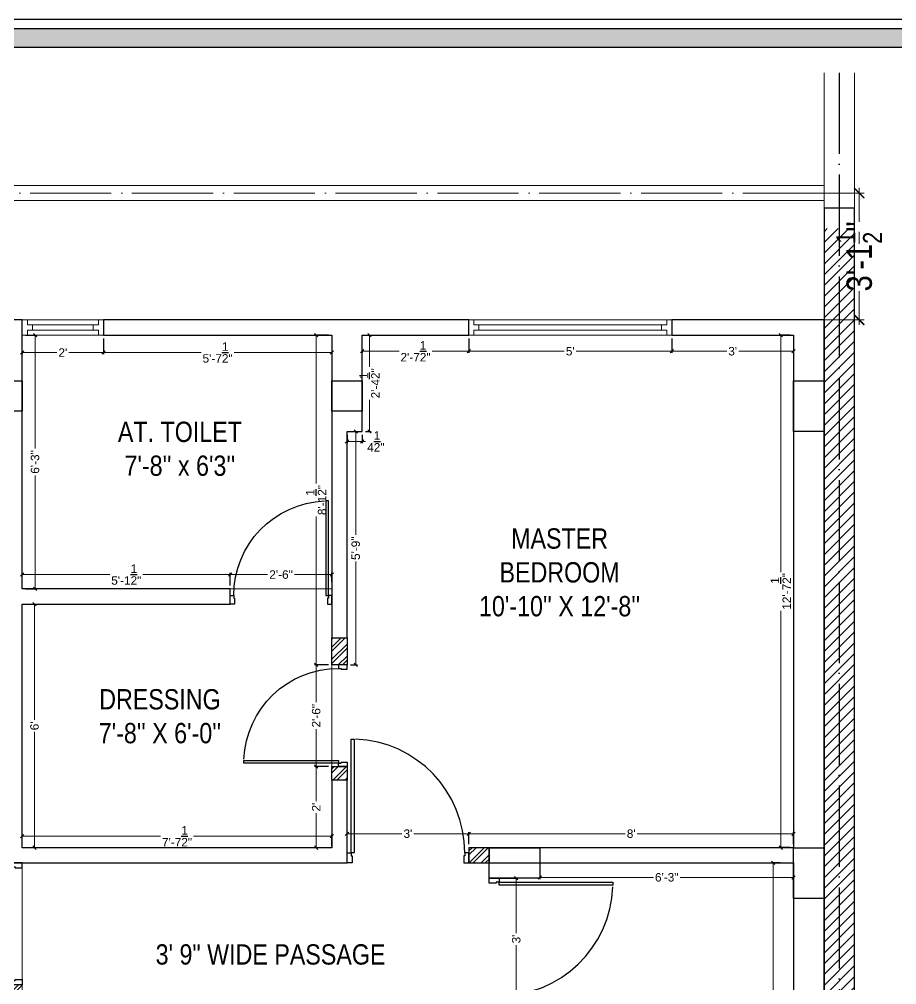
# Model space of a CAD drawing. Header units: millimetres. Extents: x 56222 to 154462, y -172610 to -121287.
# Drawn here: x 153132.5 to 153391.9, y -169698.5 to -169413.2 of the extents above; entities that cross this region are included whole.
import ezdxf

# ---------------------------------------------------------------- set-up
doc = ezdxf.new("R2010")
doc.units = ezdxf.units.MM
doc.header["$MEASUREMENT"] = 0
doc.header["$PDMODE"] = 35
doc.linetypes.add('ACAD_ISO04W100', pattern=[30, 24, -3, 0, -3])
doc.layers.get('Defpoints').update_dxf_attribs({"color": 220})
doc.layers.add('AR DOOR', color=40, linetype='Continuous')
doc.layers.add('AR ELE-5', color=134, linetype='Continuous')
for name, color, linetype, lineweight in [('COLUMN', 1, 'Continuous', 30), ('dim05', 1, 'Continuous', 13), ('FIRST FLOOR', 7, 'Continuous', 9), ('FIRST FLOOR ( DIM )', 250, 'Continuous', 9), ('FIRST FLOOR ( DW_RAIL )', 7, 'Continuous', 9), ('FIRST FLOOR ( TEXT )', 7, 'Continuous', 9), ('FIRST FLOOR_( PLine )_', 251, 'Continuous', 30), ('GROUND FLOOR', 7, 'Continuous', 9), ('GROUND FLOOR  ( HATCH )', 251, 'Continuous', 9), ('GROUND FLOOR  ( PLINE )', 251, 'Continuous', 30), ('NAME PLATE', 7, 'Continuous', 25), ('wall', 7, 'Continuous', 30), ('X_PLOT', 1, 'Continuous', 9)]:
    doc.layers.add(name, color=color, linetype=linetype, lineweight=lineweight)
doc.styles.add('Arial', font='arial.ttf')
doc.styles.add('Cn_BT_7½', font='swissc.ttf', dxfattribs={"height": 7.5})
doc.styles.add('KATHA', font='swissc.ttf')
doc.styles.get("Standard").update_dxf_attribs({"font": 'arial.ttf', "height": 6})
doc.dimstyles.new('Cn_BT_7½', dxfattribs={"dimtxt": 9, "dimasz": 3, "dimexe": 1.5, "dimexo": 0, "dimgap": 0.09, "dimtad": 0, "dimdec": 3, "dimzin": 3, "dimdsep": 46, "dimlunit": 4, "dimtxsty": 'Cn_BT_7½', "dimblk": 'ARCHTICK', "dimcen": 0.09, "dimdle": 1.5, "dimclrd": 251, "dimclre": 251, "dimclrt": 14, "dimadec": 0, "dimazin": 0, "dimtfac": 0.75, "dimtdec": 3, "dimtofl": 0, "dimtmove": 0, "dimatfit": 3, "dimfxl": 0, "dimtolj": 1, "dimtzin": 0, "dimlwd": 15, "dimlwe": 15, "dimarcsym": 0})
doc.dimstyles.new('ISO-25', dxfattribs={"dimtxt": 2.5, "dimasz": 1, "dimexe": 0.5, "dimexo": 1, "dimtad": 0, "dimdec": 1, "dimlunit": 4, "dimtxsty": 'Standard', "dimblk": 'OBLIQUE', "dimcen": 2.5, "dimclrd": 1, "dimclre": 1, "dimclrt": 5, "dimadec": 0, "dimazin": 0, "dimtfac": 1, "dimtdec": 1, "dimtmove": 0, "dimatfit": 3, "dimfxl": 1, "dimlwd": -1, "dimarcsym": 0})
pattern_1 = [(45, (0, 575.5502), (-1.79882093, 1.79882093), []), (45, (1.1992, 575.5502), (-1.79882093, 1.79882093), [])]

# ---------------------------------------------------------------- blocks, each defined once
blk = doc.blocks.new('_ArchTick')
at = {"color": 0, "linetype": 'ByBlock', "const_width": 0.15}
blk.add_lwpolyline([(-0.5, -0.5), (0.5, 0.5)], dxfattribs=at)
blk = doc.blocks.new('*D352')
at = {"layer": 'Defpoints', "color": 0, "transparency": 16777216}
for p in [(153365.91, -169464.53), (153370.41, -169502.03), (153380.8, -169502.03)]:
    blk.add_point(p, dxfattribs=at)
at = {"layer": 'FIRST FLOOR ( DIM )', "color": 251, "lineweight": 15, "transparency": 16777216}
for p, q in [((153365.91, -169464.53), (153382.3, -169464.53)), ((153380.8, -169463.03), (153380.8, -169473.06)), ((153380.8, -169503.53), (153380.8, -169493.51)), ((153370.41, -169502.03), (153382.3, -169502.03))]:
    blk.add_line(p, q, dxfattribs=at)
at = {"layer": 'FIRST FLOOR ( DIM )', "color": 251, "lineweight": 15, "transparency": 16777216, "xscale": 3, "yscale": 3, "zscale": 3}
for p, rotation in [((153380.8, -169464.53), 90), ((153380.8, -169502.03), 270)]:
    blk.add_blockref('_ArchTick', p, dxfattribs=dict(at, rotation=rotation))
at = {"layer": 'FIRST FLOOR ( DIM )', "color": 14, "transparency": 16777216, "insert": (153380.8, -169483.28), "char_height": 7.5, "attachment_point": 5, "rotation": 90, "style": 'Cn_BT_7½'}
blk.add_mtext('\\A1;3\'-1{\\H0.75x;\\S1/2;}"', dxfattribs=at)
blk = doc.blocks.new('*U140')
for points in [[(0, 0), (0, 1120), (-30, 1120), (-30, 0)], [(40, 0), (0, 0), (0, -30), (-10, -30), (-10, -100), (40, -100)], [(-1160, 0), (-1120, 0), (-1120, -30), (-1110, -30), (-1110, -100), (-1160, -100)]]:
    blk.add_lwpolyline(points, close=True)
at = {"layer": 'AR ELE-5', "linetype": 'ByBlock', "ltscale": 15}
blk.add_arc((1.6, -0.7), 1121.6, 92.37301, 179.96526, dxfattribs=at)
blk = doc.blocks.new('*U143')
for points in [[(-1160, 0), (-1120, 0), (-1120, 30), (-1110, 30), (-1110, 100), (-1160, 100)], [(40, 0), (0, 0), (0, 30), (-10, 30), (-10, 100), (40, 100)], [(0, 0), (0, -1120), (-30, -1120), (-30, 0)]]:
    blk.add_lwpolyline(points, close=True)
at = {"layer": 'AR ELE-5', "linetype": 'ByBlock', "ltscale": 15}
blk.add_arc((1.6, 0.7), 1121.6, 180.03474, 267.62699, dxfattribs=at)
blk = doc.blocks.new('*U168')
for points in [[(-40, 0), (0, 0), (0, 30), (10, 30), (10, 100), (-40, 100)], [(0, 0), (0, -1120), (30, -1120), (30, 0)], [(1160, 0), (1120, 0), (1120, 30), (1110, 30), (1110, 100), (1160, 100)]]:
    blk.add_lwpolyline(points, close=True)
at = {"layer": 'AR ELE-5', "linetype": 'ByBlock', "ltscale": 15}
blk.add_arc((-2, 1), 1122, 272.373, 359.9653, dxfattribs=at)
blk = doc.blocks.new('_Oblique')
at = {"layer": 'wall', "color": 0, "lineweight": -2}
blk.add_line((-0.5, -0.5), (0.5, 0.5), dxfattribs=at)
blk = doc.blocks.new('*D354')
at = {"layer": 'Defpoints', "color": 0, "transparency": 16777216}
for p in [(153218.95, -169634.03), (153218.87, -169658.03), (153220.3, -169658.03)]:
    blk.add_point(p, dxfattribs=at)
at = {"layer": 'dim05', "color": 1, "linetype": 'Continuous', "lineweight": -2, "transparency": 16777216}
for p, q in [((153219.95, -169634.03), (153220.8, -169634.03)), ((153219.87, -169658.03), (153220.8, -169658.03))]:
    blk.add_line(p, q, dxfattribs=at)
at = {"layer": 'dim05', "color": 1, "linetype": 'Continuous', "transparency": 16777216}
for p, q in [((153220.3, -169634.03), (153220.3, -169644.24)), ((153220.3, -169658.03), (153220.3, -169647.83))]:
    blk.add_line(p, q, dxfattribs=at)
at = {"layer": 'dim05', "color": 1, "transparency": 16777216}
for p, rotation in [((153220.3, -169634.03), 90), ((153220.3, -169658.03), 270)]:
    blk.add_blockref('_Oblique', p, dxfattribs=dict(at, rotation=rotation))
at = {"layer": 'dim05', "color": 5, "lineweight": 25, "transparency": 16777216, "insert": (153220.3, -169646.03), "char_height": 2.5, "attachment_point": 5, "rotation": 90, "style": 'Arial'}
blk.add_mtext("2'", dxfattribs=at)
blk = doc.blocks.new('LAYOUT FILE')
at = {"layer": 'NAME PLATE', "true_color": 0xd39e00}
h = blk.add_hatch(color=42, dxfattribs=at)
h.paths.add_polyline_path([(3346889.83, -513806.18), (3346889.83, -514260.7), (3347535.56, -514260.7), (3347535.56, -513806.18)])
h.paths.add_polyline_path([(3346894.36, -513810.71), (3347531.03, -513810.71), (3347531.03, -514256.17), (3346894.36, -514256.17)], flags=16)
at = {"layer": 'NAME PLATE', "color": 42, "true_color": 0xd39e00}
for points in [[(3346887.56, -513803.91), (3347537.83, -513803.91), (3347537.83, -514262.96), (3346887.56, -514262.96)], [(3346889.83, -513806.18), (3347535.56, -513806.18), (3347535.56, -514260.7), (3346889.83, -514260.7)], [(3346894.36, -513810.71), (3347531.03, -513810.71), (3347531.03, -514256.17), (3346894.36, -514256.17)]]:
    blk.add_lwpolyline(points, close=True, dxfattribs=at)
blk = doc.blocks.new('*D363')
at = {"layer": 'Defpoints', "color": 0, "transparency": 16777216}
for p in [(153229.41, -169535.03), (153231.99, -169535.03), (153229.41, -169604.03)]:
    blk.add_point(p, dxfattribs=at)
at = {"layer": 'dim05', "color": 1, "linetype": 'Continuous', "lineweight": -2, "transparency": 16777216}
for p, q in [((153230.41, -169535.03), (153232.49, -169535.03)), ((153230.41, -169604.03), (153232.49, -169604.03))]:
    blk.add_line(p, q, dxfattribs=at)
at = {"layer": 'dim05', "color": 1, "linetype": 'Continuous', "transparency": 16777216}
for p, q in [((153231.99, -169535.03), (153231.99, -169565.59)), ((153231.99, -169604.03), (153231.99, -169573.48))]:
    blk.add_line(p, q, dxfattribs=at)
at = {"layer": 'dim05', "color": 1, "transparency": 16777216}
for p, rotation in [((153231.99, -169535.03), 90), ((153231.99, -169604.03), 270)]:
    blk.add_blockref('_Oblique', p, dxfattribs=dict(at, rotation=rotation))
at = {"layer": 'dim05', "color": 5, "lineweight": 25, "transparency": 16777216, "insert": (153231.99, -169569.53), "char_height": 2.5, "attachment_point": 5, "rotation": 90, "style": 'Arial'}
blk.add_mtext('5\'-9"', dxfattribs=at)
blk = doc.blocks.new('*D364')
at = {"layer": 'Defpoints', "color": 0, "transparency": 16777216}
for p in [(153229.41, -169535.03), (153233.91, -169535.03), (153233.91, -169537.95)]:
    blk.add_point(p, dxfattribs=at)
at = {"layer": 'dim05', "color": 1, "linetype": 'Continuous', "lineweight": -2, "transparency": 16777216}
for p, q in [((153229.41, -169536.03), (153229.41, -169538.45)), ((153233.91, -169536.03), (153233.91, -169538.45))]:
    blk.add_line(p, q, dxfattribs=at)
at = {"layer": 'dim05', "color": 1, "linetype": 'Continuous', "transparency": 16777216}
for p, q in [((153229.41, -169537.95), (153233.91, -169537.95)), ((153233.91, -169537.95), (153234.91, -169537.95))]:
    blk.add_line(p, q, dxfattribs=at)
at = {"layer": 'dim05', "color": 1, "transparency": 16777216, "rotation": 180}
blk.add_blockref('_Oblique', (153229.41, -169537.95), dxfattribs=at)
at = {"layer": 'dim05', "color": 1, "transparency": 16777216}
blk.add_blockref('_Oblique', (153233.91, -169537.95), dxfattribs=at)
at = {"layer": 'dim05', "color": 5, "lineweight": 25, "transparency": 16777216, "insert": (153237.94, -169537.95), "char_height": 2.5, "attachment_point": 5, "style": 'Arial'}
blk.add_mtext('4{\\H1x;\\S1/2;}"', dxfattribs=at)
blk = doc.blocks.new('*D365')
at = {"layer": 'Defpoints', "color": 0, "transparency": 16777216}
for p in [(153233.91, -169506.53), (153236.06, -169506.53), (153233.91, -169535.03)]:
    blk.add_point(p, dxfattribs=at)
at = {"layer": 'dim05', "color": 1, "linetype": 'Continuous', "lineweight": -2, "transparency": 16777216}
for p, q in [((153234.91, -169506.53), (153236.56, -169506.53)), ((153234.91, -169535.03), (153236.56, -169535.03))]:
    blk.add_line(p, q, dxfattribs=at)
at = {"layer": 'dim05', "color": 1, "linetype": 'Continuous', "transparency": 16777216}
for p, q in [((153236.06, -169506.53), (153236.06, -169515.9)), ((153236.06, -169535.03), (153236.06, -169525.66))]:
    blk.add_line(p, q, dxfattribs=at)
at = {"layer": 'dim05', "color": 1, "transparency": 16777216}
for p, rotation in [((153236.06, -169506.53), 90), ((153236.06, -169535.03), 270)]:
    blk.add_blockref('_Oblique', p, dxfattribs=dict(at, rotation=rotation))
at = {"layer": 'dim05', "color": 5, "lineweight": 25, "transparency": 16777216, "insert": (153236.06, -169520.78), "char_height": 2.5, "attachment_point": 5, "rotation": 90, "style": 'Arial'}
blk.add_mtext('2\'-4{\\H1x;\\S1/2;}"', dxfattribs=at)
blk = doc.blocks.new('*D366')
at = {"layer": 'Defpoints', "color": 0, "transparency": 16777216}
for p in [(153265.41, -169506.53), (153233.91, -169509.82), (153265.41, -169511.31)]:
    blk.add_point(p, dxfattribs=at)
at = {"layer": 'dim05', "color": 1, "linetype": 'Continuous', "lineweight": -2, "transparency": 16777216}
for p, q in [((153265.41, -169507.53), (153265.41, -169511.81)), ((153233.91, -169510.82), (153233.91, -169511.81))]:
    blk.add_line(p, q, dxfattribs=at)
at = {"layer": 'dim05', "color": 1, "linetype": 'Continuous', "transparency": 16777216}
for p, q in [((153233.91, -169511.31), (153244.78, -169511.31)), ((153265.41, -169511.31), (153254.55, -169511.31))]:
    blk.add_line(p, q, dxfattribs=at)
at = {"layer": 'dim05', "color": 1, "transparency": 16777216, "rotation": 180}
blk.add_blockref('_Oblique', (153233.91, -169511.31), dxfattribs=at)
at = {"layer": 'dim05', "color": 1, "transparency": 16777216}
blk.add_blockref('_Oblique', (153265.41, -169511.31), dxfattribs=at)
at = {"layer": 'dim05', "color": 5, "lineweight": 25, "transparency": 16777216, "insert": (153249.66, -169511.31), "char_height": 2.5, "attachment_point": 5, "style": 'Arial'}
blk.add_mtext('2\'-7{\\H1x;\\S1/2;}"', dxfattribs=at)
blk = doc.blocks.new('*D367')
at = {"layer": 'Defpoints', "color": 0, "transparency": 16777216}
for p in [(153265.41, -169506.53), (153325.41, -169506.53), (153325.41, -169511.31)]:
    blk.add_point(p, dxfattribs=at)
at = {"layer": 'dim05', "color": 1, "linetype": 'Continuous', "lineweight": -2, "transparency": 16777216}
for p, q in [((153265.41, -169507.53), (153265.41, -169511.81)), ((153325.41, -169507.53), (153325.41, -169511.81))]:
    blk.add_line(p, q, dxfattribs=at)
at = {"layer": 'dim05', "color": 1, "linetype": 'Continuous', "transparency": 16777216}
for p, q in [((153265.41, -169511.31), (153293.64, -169511.31)), ((153325.41, -169511.31), (153297.19, -169511.31))]:
    blk.add_line(p, q, dxfattribs=at)
at = {"layer": 'dim05', "color": 1, "transparency": 16777216, "rotation": 180}
blk.add_blockref('_Oblique', (153265.41, -169511.31), dxfattribs=at)
at = {"layer": 'dim05', "color": 1, "transparency": 16777216}
blk.add_blockref('_Oblique', (153325.41, -169511.31), dxfattribs=at)
at = {"layer": 'dim05', "color": 5, "lineweight": 25, "transparency": 16777216, "insert": (153295.41, -169511.31), "char_height": 2.5, "attachment_point": 5, "style": 'Arial'}
blk.add_mtext("5'", dxfattribs=at)
blk = doc.blocks.new('*D368')
at = {"layer": 'Defpoints', "color": 0, "transparency": 16777216}
for p in [(153325.41, -169506.53), (153361.41, -169506.53), (153361.41, -169511.31)]:
    blk.add_point(p, dxfattribs=at)
at = {"layer": 'dim05', "color": 1, "linetype": 'Continuous', "lineweight": -2, "transparency": 16777216}
for p, q in [((153325.41, -169507.53), (153325.41, -169511.81)), ((153361.41, -169507.53), (153361.41, -169511.81))]:
    blk.add_line(p, q, dxfattribs=at)
at = {"layer": 'dim05', "color": 1, "linetype": 'Continuous', "transparency": 16777216}
for p, q in [((153325.41, -169511.31), (153341.64, -169511.31)), ((153361.41, -169511.31), (153345.19, -169511.31))]:
    blk.add_line(p, q, dxfattribs=at)
at = {"layer": 'dim05', "color": 1, "transparency": 16777216, "rotation": 180}
blk.add_blockref('_Oblique', (153325.41, -169511.31), dxfattribs=at)
at = {"layer": 'dim05', "color": 1, "transparency": 16777216}
blk.add_blockref('_Oblique', (153361.41, -169511.31), dxfattribs=at)
at = {"layer": 'dim05', "color": 5, "lineweight": 25, "transparency": 16777216, "insert": (153343.41, -169511.31), "char_height": 2.5, "attachment_point": 5, "style": 'Arial'}
blk.add_mtext("3'", dxfattribs=at)
blk = doc.blocks.new('*D369')
at = {"layer": 'Defpoints', "color": 0, "transparency": 16777216}
for p in [(153361.41, -169506.53), (153357.63, -169658.03), (153361.41, -169658.03)]:
    blk.add_point(p, dxfattribs=at)
at = {"layer": 'dim05', "color": 1, "linetype": 'Continuous', "lineweight": -2, "transparency": 16777216}
for p, q in [((153360.41, -169506.53), (153357.13, -169506.53)), ((153360.41, -169658.03), (153357.13, -169658.03))]:
    blk.add_line(p, q, dxfattribs=at)
at = {"layer": 'dim05', "color": 1, "linetype": 'Continuous', "transparency": 16777216}
for p, q in [((153357.63, -169506.53), (153357.63, -169576.57)), ((153357.63, -169658.03), (153357.63, -169588))]:
    blk.add_line(p, q, dxfattribs=at)
at = {"layer": 'dim05', "color": 1, "transparency": 16777216}
for p, rotation in [((153357.63, -169506.53), 90), ((153357.63, -169658.03), 270)]:
    blk.add_blockref('_Oblique', p, dxfattribs=dict(at, rotation=rotation))
at = {"layer": 'dim05', "color": 5, "lineweight": 25, "transparency": 16777216, "insert": (153357.63, -169582.28), "char_height": 2.5, "attachment_point": 5, "rotation": 90, "style": 'Arial'}
blk.add_mtext('12\'-7{\\H1x;\\S1/2;}"', dxfattribs=at)
blk = doc.blocks.new('*D370')
at = {"layer": 'Defpoints', "color": 0, "transparency": 16777216}
for p in [(153265.41, -169653.91), (153265.41, -169658.03), (153361.41, -169658.03)]:
    blk.add_point(p, dxfattribs=at)
at = {"layer": 'dim05', "color": 1, "linetype": 'Continuous', "lineweight": -2, "transparency": 16777216}
for p, q in [((153265.41, -169657.03), (153265.41, -169653.41)), ((153361.41, -169657.03), (153361.41, -169653.41))]:
    blk.add_line(p, q, dxfattribs=at)
at = {"layer": 'dim05', "color": 1, "linetype": 'Continuous', "transparency": 16777216}
for p, q in [((153265.41, -169653.91), (153311.64, -169653.91)), ((153361.41, -169653.91), (153315.19, -169653.91))]:
    blk.add_line(p, q, dxfattribs=at)
at = {"layer": 'dim05', "color": 1, "transparency": 16777216, "rotation": 180}
blk.add_blockref('_Oblique', (153265.41, -169653.91), dxfattribs=at)
at = {"layer": 'dim05', "color": 1, "transparency": 16777216}
blk.add_blockref('_Oblique', (153361.41, -169653.91), dxfattribs=at)
at = {"layer": 'dim05', "color": 5, "lineweight": 25, "transparency": 16777216, "insert": (153313.41, -169653.91), "char_height": 2.5, "attachment_point": 5, "style": 'Arial'}
blk.add_mtext("8'", dxfattribs=at)
blk = doc.blocks.new('*D371')
at = {"layer": 'Defpoints', "color": 0, "transparency": 16777216}
for p in [(153229.41, -169653.91), (153229.41, -169655.92), (153265.41, -169658.03)]:
    blk.add_point(p, dxfattribs=at)
at = {"layer": 'dim05', "color": 1, "linetype": 'Continuous', "lineweight": -2, "transparency": 16777216}
for p, q in [((153229.41, -169654.92), (153229.41, -169653.41)), ((153265.41, -169657.03), (153265.41, -169653.41))]:
    blk.add_line(p, q, dxfattribs=at)
at = {"layer": 'dim05', "color": 1, "linetype": 'Continuous', "transparency": 16777216}
for p, q in [((153229.41, -169653.91), (153245.64, -169653.91)), ((153265.41, -169653.91), (153249.19, -169653.91))]:
    blk.add_line(p, q, dxfattribs=at)
at = {"layer": 'dim05', "color": 1, "transparency": 16777216, "rotation": 180}
blk.add_blockref('_Oblique', (153229.41, -169653.91), dxfattribs=at)
at = {"layer": 'dim05', "color": 1, "transparency": 16777216}
blk.add_blockref('_Oblique', (153265.41, -169653.91), dxfattribs=at)
at = {"layer": 'dim05', "color": 5, "lineweight": 25, "transparency": 16777216, "insert": (153247.41, -169653.91), "char_height": 2.5, "attachment_point": 5, "style": 'Arial'}
blk.add_mtext("3'", dxfattribs=at)
blk = doc.blocks.new('*D390')
at = {"layer": 'Defpoints', "color": 0, "transparency": 16777216}
for p in [(153271.41, -169667.03), (153271.41, -169703.03), (153279.44, -169703.03)]:
    blk.add_point(p, dxfattribs=at)
at = {"layer": 'dim05', "color": 1, "linetype": 'Continuous', "lineweight": -2, "transparency": 16777216}
for p, q in [((153272.41, -169667.03), (153279.94, -169667.03)), ((153272.41, -169703.03), (153279.94, -169703.03))]:
    blk.add_line(p, q, dxfattribs=at)
at = {"layer": 'dim05', "color": 1, "linetype": 'Continuous', "transparency": 16777216}
for p, q in [((153279.44, -169667.03), (153279.44, -169683.26)), ((153279.44, -169703.03), (153279.44, -169686.81))]:
    blk.add_line(p, q, dxfattribs=at)
at = {"layer": 'dim05', "color": 1, "transparency": 16777216}
for p, rotation in [((153279.44, -169667.03), 90), ((153279.44, -169703.03), 270)]:
    blk.add_blockref('_Oblique', p, dxfattribs=dict(at, rotation=rotation))
at = {"layer": 'dim05', "color": 5, "lineweight": 25, "transparency": 16777216, "insert": (153279.44, -169685.03), "char_height": 2.5, "attachment_point": 5, "rotation": 90, "style": 'Arial'}
blk.add_mtext("3'", dxfattribs=at)
blk = doc.blocks.new('*D394')
at = {"layer": 'Defpoints', "color": 0, "transparency": 16777216}
for p in [(153355.39, -169662.53), (153358.46, -169662.53), (153359.96, -169790.03)]:
    blk.add_point(p, dxfattribs=at)
at = {"layer": 'dim05', "color": 1, "linetype": 'Continuous', "lineweight": -2, "transparency": 16777216}
for p, q in [((153357.46, -169662.53), (153354.89, -169662.53)), ((153358.96, -169790.03), (153354.89, -169790.03))]:
    blk.add_line(p, q, dxfattribs=at)
at = {"layer": 'dim05', "color": 1, "linetype": 'Continuous', "transparency": 16777216}
for p, q in [((153355.39, -169662.53), (153355.39, -169720.57)), ((153355.39, -169790.03), (153355.39, -169732))]:
    blk.add_line(p, q, dxfattribs=at)
at = {"layer": 'dim05', "color": 1, "transparency": 16777216}
for p, rotation in [((153355.39, -169662.53), 90), ((153355.39, -169790.03), 270)]:
    blk.add_blockref('_Oblique', p, dxfattribs=dict(at, rotation=rotation))
at = {"layer": 'dim05', "color": 5, "lineweight": 25, "transparency": 16777216, "insert": (153355.39, -169726.28), "char_height": 2.5, "attachment_point": 5, "rotation": 90, "style": 'Arial'}
blk.add_mtext('10\'-7{\\H1x;\\S1/2;}"', dxfattribs=at)
blk = doc.blocks.new('*D384')
at = {"layer": 'Defpoints', "color": 0, "transparency": 16777216}
for p in [(153286.41, -169664.1), (153361.41, -169664.97), (153361.41, -169666.81)]:
    blk.add_point(p, dxfattribs=at)
at = {"layer": 'dim05', "color": 1, "linetype": 'Continuous', "lineweight": -2, "transparency": 16777216}
for p, q in [((153286.41, -169665.1), (153286.41, -169667.31)), ((153361.41, -169665.97), (153361.41, -169667.31))]:
    blk.add_line(p, q, dxfattribs=at)
at = {"layer": 'dim05', "color": 1, "linetype": 'Continuous', "transparency": 16777216}
for p, q in [((153286.41, -169666.81), (153319.96, -169666.81)), ((153361.41, -169666.81), (153327.87, -169666.81))]:
    blk.add_line(p, q, dxfattribs=at)
at = {"layer": 'dim05', "color": 1, "transparency": 16777216, "rotation": 180}
blk.add_blockref('_Oblique', (153286.41, -169666.81), dxfattribs=at)
at = {"layer": 'dim05', "color": 1, "transparency": 16777216}
blk.add_blockref('_Oblique', (153361.41, -169666.81), dxfattribs=at)
at = {"layer": 'dim05', "color": 5, "lineweight": 25, "transparency": 16777216, "insert": (153323.91, -169666.81), "char_height": 2.5, "attachment_point": 5, "style": 'Arial'}
blk.add_mtext('6\'-3"', dxfattribs=at)
blk = doc.blocks.new('*D385')
at = {"layer": 'Defpoints', "color": 0, "transparency": 16777216}
for p in [(153220.3, -169604.03), (153224.91, -169604.03), (153224.91, -169634.03)]:
    blk.add_point(p, dxfattribs=at)
at = {"layer": 'dim05', "color": 1, "linetype": 'Continuous', "lineweight": -2, "transparency": 16777216}
for p, q in [((153223.91, -169604.03), (153219.8, -169604.03)), ((153223.91, -169634.03), (153219.8, -169634.03))]:
    blk.add_line(p, q, dxfattribs=at)
at = {"layer": 'dim05', "color": 1, "linetype": 'Continuous', "transparency": 16777216}
for p, q in [((153220.3, -169604.03), (153220.3, -169615.06)), ((153220.3, -169634.03), (153220.3, -169623))]:
    blk.add_line(p, q, dxfattribs=at)
at = {"layer": 'dim05', "color": 1, "transparency": 16777216}
for p, rotation in [((153220.3, -169604.03), 90), ((153220.3, -169634.03), 270)]:
    blk.add_blockref('_Oblique', p, dxfattribs=dict(at, rotation=rotation))
at = {"layer": 'dim05', "color": 5, "lineweight": 25, "transparency": 16777216, "insert": (153220.3, -169619.03), "char_height": 2.5, "attachment_point": 5, "rotation": 90, "style": 'Arial'}
blk.add_mtext('2\'-6"', dxfattribs=at)
blk = doc.blocks.new('*D386')
at = {"layer": 'Defpoints', "color": 0, "transparency": 16777216}
for p in [(153220.3, -169506.53), (153224.91, -169506.53), (153224.91, -169604.03)]:
    blk.add_point(p, dxfattribs=at)
at = {"layer": 'dim05', "color": 1, "linetype": 'Continuous', "lineweight": -2, "transparency": 16777216}
for p, q in [((153223.91, -169506.53), (153219.8, -169506.53)), ((153223.91, -169604.03), (153219.8, -169604.03))]:
    blk.add_line(p, q, dxfattribs=at)
at = {"layer": 'dim05', "color": 1, "linetype": 'Continuous', "transparency": 16777216}
for p, q in [((153220.3, -169506.53), (153220.3, -169550.42)), ((153220.3, -169604.03), (153220.3, -169560.14))]:
    blk.add_line(p, q, dxfattribs=at)
at = {"layer": 'dim05', "color": 1, "transparency": 16777216}
for p, rotation in [((153220.3, -169506.53), 90), ((153220.3, -169604.03), 270)]:
    blk.add_blockref('_Oblique', p, dxfattribs=dict(at, rotation=rotation))
at = {"layer": 'dim05', "color": 5, "lineweight": 25, "transparency": 16777216, "insert": (153220.3, -169555.28), "char_height": 2.5, "attachment_point": 5, "rotation": 90, "style": 'Arial'}
blk.add_mtext('8\'-1{\\H1x;\\S1/2;}"', dxfattribs=at)
blk = doc.blocks.new('*D387')
at = {"layer": 'Defpoints', "color": 0, "transparency": 16777216}
for p in [(153157.41, -169506.53), (153224.91, -169510.47), (153157.41, -169511.69)]:
    blk.add_point(p, dxfattribs=at)
at = {"layer": 'dim05', "color": 1, "linetype": 'Continuous', "lineweight": -2, "transparency": 16777216}
for p, q in [((153157.41, -169507.53), (153157.41, -169512.19)), ((153224.91, -169511.47), (153224.91, -169512.19))]:
    blk.add_line(p, q, dxfattribs=at)
at = {"layer": 'dim05', "color": 1, "linetype": 'Continuous', "transparency": 16777216}
for p, q in [((153157.41, -169511.69), (153186.31, -169511.69)), ((153224.91, -169511.69), (153196.02, -169511.69))]:
    blk.add_line(p, q, dxfattribs=at)
at = {"layer": 'dim05', "color": 1, "transparency": 16777216, "rotation": 180}
blk.add_blockref('_Oblique', (153157.41, -169511.69), dxfattribs=at)
at = {"layer": 'dim05', "color": 1, "transparency": 16777216}
blk.add_blockref('_Oblique', (153224.91, -169511.69), dxfattribs=at)
at = {"layer": 'dim05', "color": 5, "lineweight": 25, "transparency": 16777216, "insert": (153191.16, -169511.69), "char_height": 2.5, "attachment_point": 5, "style": 'Arial'}
blk.add_mtext('5\'-7{\\H1x;\\S1/2;}"', dxfattribs=at)
blk = doc.blocks.new('*D388')
at = {"layer": 'Defpoints', "color": 0, "transparency": 16777216}
for p in [(153157.41, -169506.53), (153133.41, -169510.95), (153133.41, -169511.69)]:
    blk.add_point(p, dxfattribs=at)
at = {"layer": 'dim05', "color": 1, "linetype": 'Continuous', "lineweight": -2, "transparency": 16777216}
for p, q in [((153157.41, -169507.53), (153157.41, -169512.19)), ((153133.41, -169511.95), (153133.41, -169512.19))]:
    blk.add_line(p, q, dxfattribs=at)
at = {"layer": 'dim05', "color": 1, "linetype": 'Continuous', "transparency": 16777216}
for p, q in [((153133.41, -169511.69), (153143.62, -169511.69)), ((153157.41, -169511.69), (153147.21, -169511.69))]:
    blk.add_line(p, q, dxfattribs=at)
at = {"layer": 'dim05', "color": 1, "transparency": 16777216, "rotation": 180}
blk.add_blockref('_Oblique', (153133.41, -169511.69), dxfattribs=at)
at = {"layer": 'dim05', "color": 1, "transparency": 16777216}
blk.add_blockref('_Oblique', (153157.41, -169511.69), dxfattribs=at)
at = {"layer": 'dim05', "color": 5, "lineweight": 25, "transparency": 16777216, "insert": (153145.41, -169511.69), "char_height": 2.5, "attachment_point": 5, "style": 'Arial'}
blk.add_mtext("2'", dxfattribs=at)
blk = doc.blocks.new('*D389')
at = {"layer": 'Defpoints', "color": 0, "transparency": 16777216}
for p in [(153133.41, -169506.53), (153133.41, -169581.53), (153137.19, -169581.53)]:
    blk.add_point(p, dxfattribs=at)
at = {"layer": 'dim05', "color": 1, "linetype": 'Continuous', "lineweight": -2, "transparency": 16777216}
for p, q in [((153134.41, -169506.53), (153137.69, -169506.53)), ((153134.41, -169581.53), (153137.69, -169581.53))]:
    blk.add_line(p, q, dxfattribs=at)
at = {"layer": 'dim05', "color": 1, "linetype": 'Continuous', "transparency": 16777216}
for p, q in [((153137.19, -169506.53), (153137.19, -169540.08)), ((153137.19, -169581.53), (153137.19, -169547.99))]:
    blk.add_line(p, q, dxfattribs=at)
at = {"layer": 'dim05', "color": 1, "transparency": 16777216}
for p, rotation in [((153137.19, -169506.53), 90), ((153137.19, -169581.53), 270)]:
    blk.add_blockref('_Oblique', p, dxfattribs=dict(at, rotation=rotation))
at = {"layer": 'dim05', "color": 5, "lineweight": 25, "transparency": 16777216, "insert": (153137.19, -169544.03), "char_height": 2.5, "attachment_point": 5, "rotation": 90, "style": 'Arial'}
blk.add_mtext('6\'-3"', dxfattribs=at)
blk = doc.blocks.new('*D397')
at = {"layer": 'Defpoints', "color": 0, "transparency": 16777216}
for p in [(153194.91, -169577.33), (153133.41, -169581.53), (153194.91, -169581.53)]:
    blk.add_point(p, dxfattribs=at)
at = {"layer": 'dim05', "color": 1, "linetype": 'Continuous', "lineweight": -2, "transparency": 16777216}
for p, q in [((153133.41, -169580.53), (153133.41, -169576.83)), ((153194.91, -169580.53), (153194.91, -169576.83))]:
    blk.add_line(p, q, dxfattribs=at)
at = {"layer": 'dim05', "color": 1, "linetype": 'Continuous', "transparency": 16777216}
for p, q in [((153133.41, -169577.33), (153159.31, -169577.33)), ((153194.91, -169577.33), (153169.02, -169577.33))]:
    blk.add_line(p, q, dxfattribs=at)
at = {"layer": 'dim05', "color": 1, "transparency": 16777216, "rotation": 180}
blk.add_blockref('_Oblique', (153133.41, -169577.33), dxfattribs=at)
at = {"layer": 'dim05', "color": 1, "transparency": 16777216}
blk.add_blockref('_Oblique', (153194.91, -169577.33), dxfattribs=at)
at = {"layer": 'dim05', "color": 5, "lineweight": 25, "transparency": 16777216, "insert": (153164.16, -169577.33), "char_height": 2.5, "attachment_point": 5, "style": 'Arial'}
blk.add_mtext('5\'-1{\\H1x;\\S1/2;}"', dxfattribs=at)
blk = doc.blocks.new('*D398')
at = {"layer": 'Defpoints', "color": 0, "transparency": 16777216}
for p in [(153224.91, -169577.33), (153194.91, -169581.53), (153224.91, -169580.42)]:
    blk.add_point(p, dxfattribs=at)
at = {"layer": 'dim05', "color": 1, "linetype": 'Continuous', "lineweight": -2, "transparency": 16777216}
for p, q in [((153194.91, -169580.53), (153194.91, -169576.83)), ((153224.91, -169579.42), (153224.91, -169576.83))]:
    blk.add_line(p, q, dxfattribs=at)
at = {"layer": 'dim05', "color": 1, "linetype": 'Continuous', "transparency": 16777216}
for p, q in [((153194.91, -169577.33), (153205.95, -169577.33)), ((153224.91, -169577.33), (153213.88, -169577.33))]:
    blk.add_line(p, q, dxfattribs=at)
at = {"layer": 'dim05', "color": 1, "transparency": 16777216, "rotation": 180}
blk.add_blockref('_Oblique', (153194.91, -169577.33), dxfattribs=at)
at = {"layer": 'dim05', "color": 1, "transparency": 16777216}
blk.add_blockref('_Oblique', (153224.91, -169577.33), dxfattribs=at)
at = {"layer": 'dim05', "color": 5, "lineweight": 25, "transparency": 16777216, "insert": (153209.91, -169577.33), "char_height": 2.5, "attachment_point": 5, "style": 'Arial'}
blk.add_mtext('2\'-6"', dxfattribs=at)
blk = doc.blocks.new('*D395')
at = {"layer": 'Defpoints', "color": 0, "transparency": 16777216}
for p in [(153133.41, -169654.67), (153133.41, -169658.03), (153224.91, -169658.56)]:
    blk.add_point(p, dxfattribs=at)
at = {"layer": 'dim05', "color": 1, "linetype": 'Continuous', "lineweight": -2, "transparency": 16777216}
for p, q in [((153133.41, -169657.03), (153133.41, -169654.17)), ((153224.91, -169657.56), (153224.91, -169654.17))]:
    blk.add_line(p, q, dxfattribs=at)
at = {"layer": 'dim05', "color": 1, "linetype": 'Continuous', "transparency": 16777216}
for p, q in [((153133.41, -169654.67), (153174.32, -169654.67)), ((153224.91, -169654.67), (153184.01, -169654.67))]:
    blk.add_line(p, q, dxfattribs=at)
at = {"layer": 'dim05', "color": 1, "transparency": 16777216, "rotation": 180}
blk.add_blockref('_Oblique', (153133.41, -169654.67), dxfattribs=at)
at = {"layer": 'dim05', "color": 1, "transparency": 16777216}
blk.add_blockref('_Oblique', (153224.91, -169654.67), dxfattribs=at)
at = {"layer": 'dim05', "color": 5, "lineweight": 25, "transparency": 16777216, "insert": (153179.16, -169654.67), "char_height": 2.5, "attachment_point": 5, "style": 'Arial'}
blk.add_mtext('7\'-7{\\H1x;\\S1/2;}"', dxfattribs=at)
blk = doc.blocks.new('*D396')
at = {"layer": 'Defpoints', "color": 0, "transparency": 16777216}
for p in [(153133.41, -169586.03), (153137.04, -169586.03), (153133.41, -169658.03)]:
    blk.add_point(p, dxfattribs=at)
at = {"layer": 'dim05', "color": 1, "linetype": 'Continuous', "lineweight": -2, "transparency": 16777216}
for p, q in [((153134.41, -169586.03), (153137.54, -169586.03)), ((153134.41, -169658.03), (153137.54, -169658.03))]:
    blk.add_line(p, q, dxfattribs=at)
at = {"layer": 'dim05', "color": 1, "linetype": 'Continuous', "transparency": 16777216}
for p, q in [((153137.04, -169586.03), (153137.04, -169620.25)), ((153137.04, -169658.03), (153137.04, -169623.82))]:
    blk.add_line(p, q, dxfattribs=at)
at = {"layer": 'dim05', "color": 1, "transparency": 16777216}
for p, rotation in [((153137.04, -169586.03), 90), ((153137.04, -169658.03), 270)]:
    blk.add_blockref('_Oblique', p, dxfattribs=dict(at, rotation=rotation))
at = {"layer": 'dim05', "color": 5, "lineweight": 25, "transparency": 16777216, "insert": (153137.04, -169622.03), "char_height": 2.5, "attachment_point": 5, "rotation": 90, "style": 'Arial'}
blk.add_mtext("6'", dxfattribs=at)

msp = doc.modelspace()

# ---------------------------------------------------------------- hatches: boundary and pattern name
at = {"layer": 'GROUND FLOOR  ( HATCH )'}
h = msp.add_hatch(dxfattribs=at)
h.set_pattern_fill('ANSI31', color=6, scale=18, style=0)
h.set_pattern_definition([(45, (36838.7285, -7199.3586), (-1.590990258, 1.590990258), [])])
h.paths.add_polyline_path([(153379.4144, -169475.033), (153370.4144, -169475.033), (153370.4144, -169818.533), (153379.4144, -169818.533)])
at = {"layer": 'GROUND FLOOR  ( PLINE )', "lineweight": 5}
h = msp.add_hatch(dxfattribs=at)
h.set_pattern_fill('ANSI32', color=3, scale=6.783779)
h.set_pattern_definition(pattern_1)
h.paths.add_polyline_path([(153112.4144, -169581.533), (153096.9144, -169581.533), (153096.9144, -169586.033), (153112.4144, -169586.033)])
h.paths.add_polyline_path([(153229.4144, -169604.033), (153224.9144, -169604.033), (153224.9144, -169596.033), (153229.4144, -169596.033)])
h.paths.add_polyline_path([(153265.4144, -169662.533), (153271.4144, -169662.533), (153271.4144, -169658.033), (153265.4144, -169658.033)])
h.paths.add_polyline_path([(153128.9144, -169698.533), (153133.4144, -169698.533), (153133.4144, -169704.533), (153128.9144, -169704.533)])
h = msp.add_hatch(dxfattribs=at)
h.set_pattern_fill('ANSI32', color=3, scale=6.783779)
h.set_pattern_definition(pattern_1)
h.paths.add_polyline_path([(153224.9144, -169634.033), (153229.4144, -169634.033), (153229.4144, -169638.033), (153224.9144, -169638.033)])

# ---------------------------------------------------------------- linework, layer by layer
at = {"layer": 'COLUMN'}
for points in [[(153124.4144, -169520.033), (153133.4144, -169520.033), (153133.4144, -169529.033), (153124.4144, -169529.033)], [(153224.9144, -169520.033), (153233.9144, -169520.033), (153233.9144, -169529.033), (153224.9144, -169529.033)], [(153361.4144, -169520.033), (153370.4144, -169520.033), (153370.4144, -169535.033), (153361.4144, -169535.033)], [(153286.4144, -169658.033), (153286.4144, -169667.033), (153271.4144, -169667.033), (153271.4144, -169658.033)], [(153361.4144, -169658.033), (153370.4144, -169658.033), (153370.4144, -169673.033), (153361.4144, -169673.033)]]:
    msp.add_lwpolyline(points, close=True, dxfattribs=at)
at = {"layer": 'FIRST FLOOR'}
for p, q in [((152969.9144, -169502.033), (153370.4144, -169502.033)), ((153133.4144, -169581.533), (153133.4144, -169502.033)), ((153157.4144, -169506.533), (153157.4144, -169502.033)), ((153265.4144, -169506.533), (153265.4144, -169502.033)), ((153325.4144, -169506.533), (153325.4144, -169502.033)), ((153370.4144, -169502.033), (153370.4144, -169812.533)), ((153133.4144, -169506.533), (153224.9144, -169506.533)), ((153224.9144, -169658.033), (153224.9144, -169506.533)), ((153233.9144, -169506.533), (153361.4144, -169506.533)), ((153233.9144, -169535.033), (153233.9144, -169506.533)), ((153361.4144, -169506.533), (153361.4144, -169658.033)), ((153229.4144, -169596.033), (153229.4144, -169535.033)), ((153133.4144, -169581.533), (153224.9144, -169581.533)), ((153194.9144, -169586.033), (153194.9144, -169581.533)), ((153133.4144, -169586.033), (153194.9144, -169586.033)), ((153133.4144, -169586.033), (153133.4144, -169658.033)), ((153224.9144, -169596.033), (153229.4144, -169596.033)), ((153229.4144, -169662.533), (153229.4144, -169634.033)), ((153224.9144, -169638.033), (153229.4144, -169638.033)), ((153133.4144, -169658.033), (153224.9144, -169658.033)), ((153265.4144, -169658.033), (153265.4144, -169662.533)), ((153265.4144, -169658.033), (153361.4144, -169658.033)), ((153128.9144, -169662.533), (153229.4144, -169662.533)), ((153133.4144, -169812.533), (153133.4144, -169662.533)), ((153265.4144, -169662.533), (153361.4144, -169662.533)), ((153361.4144, -169662.533), (153361.4144, -169790.033))]:
    msp.add_line(p, q, dxfattribs=at)
at = {"layer": 'FIRST FLOOR ( DW_RAIL )'}
for points in [[(152965.4144, -169502.033), (153370.4144, -169502.0329), (153370.4144, -169812.533), (153361.4144, -169812.533), (153341.6097, -169812.533), (153301.2726, -169812.533), (153275.9144, -169812.533), (153133.4144, -169812.533), (153133.4144, -169859.033), (152965.4144, -169859.033)], [(153157.4144, -169502.033), (153155.9144, -169502.033), (153155.9144, -169503.533), (153154.4144, -169503.533), (153154.4144, -169505.033), (153136.4144, -169505.033), (153136.4144, -169503.533), (153134.9144, -169503.533), (153134.9144, -169502.033), (153133.4144, -169502.033), (153133.4144, -169506.533), (153134.9144, -169506.533), (153134.9144, -169505.033), (153136.4144, -169505.033), (153136.4144, -169503.533), (153154.4144, -169503.533), (153154.4144, -169505.033), (153155.9144, -169505.033), (153155.9144, -169506.533), (153157.4144, -169506.533), (153157.4144, -169502.033), (153133.4144, -169502.033), (153133.4144, -169506.533), (153157.4144, -169506.533)], [(153325.4144, -169502.033), (153323.9144, -169502.033), (153323.9144, -169503.533), (153322.4144, -169503.533), (153322.4144, -169505.033), (153268.4144, -169505.033), (153268.4144, -169503.533), (153266.9144, -169503.533), (153266.9144, -169502.033), (153265.4144, -169502.033), (153265.4144, -169506.533), (153266.9144, -169506.533), (153266.9144, -169505.033), (153268.4144, -169505.033), (153268.4144, -169503.533), (153322.4144, -169503.533), (153322.4144, -169505.033), (153323.9144, -169505.033), (153323.9144, -169506.533), (153325.4144, -169506.533), (153325.4144, -169502.033), (153265.4144, -169502.033), (153265.4144, -169506.533), (153325.4144, -169506.533)]]:
    msp.add_lwpolyline(points, close=True, dxfattribs=at)
at = {"layer": 'FIRST FLOOR_( PLine )_'}
for p, q in [((153133.4144, -169502.033), (152969.9144, -169502.033)), ((153133.4144, -169581.533), (153133.4144, -169502.033)), ((153194.9144, -169581.533), (153133.4144, -169581.533)), ((153194.9144, -169586.033), (153194.9144, -169581.533)), ((153133.4144, -169658.033), (153133.4144, -169586.033)), ((153133.4144, -169586.033), (153194.9144, -169586.033)), ((153229.4144, -169638.033), (153224.9144, -169638.033)), ((153224.9144, -169638.033), (153224.9144, -169658.033)), ((153229.4144, -169662.533), (153229.4144, -169638.033)), ((153224.9144, -169658.033), (153133.4144, -169658.033)), ((153128.9144, -169662.533), (153229.4144, -169662.533))]:
    msp.add_line(p, q, dxfattribs=at)
for points in [[(153233.9144, -169506.533), (153265.4144, -169506.533), (153265.4144, -169502.033), (153157.4144, -169502.033), (153157.4144, -169506.533), (153224.9144, -169506.533), (153224.9144, -169596.033), (153229.4144, -169596.033), (153229.4144, -169535.033), (153233.9144, -169535.033)], [(153370.4144, -169502.033), (153325.4144, -169502.033), (153325.4144, -169506.533), (153361.4144, -169506.533), (153361.4144, -169658.033), (153271.4144, -169658.033), (153271.4144, -169662.533), (153361.4144, -169662.533), (153361.4144, -169790.033), (153335.9144, -169790.033), (153335.9144, -169794.533), (153361.4144, -169794.533), (153361.4144, -169812.533), (153370.4144, -169812.533)]]:
    msp.add_lwpolyline(points, close=True, dxfattribs=at)
at = {"layer": 'GROUND FLOOR'}
for p, q in [((153370.4144, -169428.9841), (153370.4144, -169949.9169)), ((153370.4144, -169428.9841), (153370.4144, -169526.033)), ((153379.4144, -169428.9841), (153379.4144, -169949.9169)), ((152870.1644, -169462.283), (153370.4144, -169462.283)), ((152874.6644, -169466.783), (153370.4144, -169466.783))]:
    msp.add_line(p, q, dxfattribs=at)
at = {"layer": 'GROUND FLOOR', "color": 1, "linetype": 'ACAD_ISO04W100'}
msp.add_line((153374.9144, -169428.9841), (153374.9144, -169812.533), dxfattribs=at)
msp.add_lwpolyline([(153370.4144, -169464.533), (152872.4144, -169464.533), (152872.4144, -169927.033), (153370.4144, -169927.033)], dxfattribs=at)
at = {"layer": 'GROUND FLOOR', "color": 6, "lineweight": 30}
msp.add_lwpolyline([(153379.4144, -169469.033), (153370.4144, -169469.033), (153370.4144, -169812.533), (153379.4144, -169812.533)], close=True, dxfattribs=at)
at = {"layer": 'GROUND FLOOR  ( PLINE )', "color": 3}
for points in [[(153229.4144, -169604.033), (153224.9144, -169604.033), (153224.9144, -169596.033), (153229.4144, -169596.033)], [(153224.9144, -169634.033), (153229.4144, -169634.033), (153229.4144, -169638.033), (153224.9144, -169638.033)], [(153265.4144, -169662.533), (153271.4144, -169662.533), (153271.4144, -169658.033), (153265.4144, -169658.033)]]:
    msp.add_lwpolyline(points, close=True, dxfattribs=at)
at = {"layer": 'X_PLOT', "linetype": 'ACAD_ISO04W100', "lineweight": 30}
msp.add_line((153374.9144, -169428.9841), (153374.9144, -169924.783), dxfattribs=at)

# ---------------------------------------------------------------- block references
at = {"layer": 'AR DOOR', "linetype": 'ByBlock', "lineweight": -2, "extrusion": (0, 0, -1)}
for name, p, xscale, yscale, zscale, rotation in [('*U143', (-153223.9144, -169583.533), 0.02500000000004618, 0.02500000000004618, -0.02500000000004618, 180), ('*U168', (-153226.9144, -169633.033), 0.02500000000004618, 0.02500000000004618, -0.02500000000004618, 90), ('*U143', (-153230.6144, -169659.533), -0.02999999999996949, 0.02999999999996949, -0.02999999999996949, 180), ('*U140', (-153130.4144, -169663.733), -0.02999999999996949, 0.02999999999996949, -0.02999999999996949, 270), ('*U143', (-153274.4144, -169668.233), -0.02999999999996949, 0.02999999999996949, -0.02999999999996949, 270)]:
    msp.add_blockref(name, p, dxfattribs=dict(at, xscale=xscale, yscale=yscale, zscale=zscale, rotation=rotation))
at = {"layer": 'NAME PLATE', "lineweight": 0, "xscale": 1.209046105522275, "yscale": 1.209046105522275, "zscale": 1.209046105522275}
msp.add_blockref('LAYOUT FILE', (-3893761.4765, 451799.431, 0.1256), dxfattribs=at)

# ---------------------------------------------------------------- texts
at = {"layer": 'FIRST FLOOR ( TEXT )', "char_height": 6, "attachment_point": 5, "style": 'KATHA'}
for s, insert in [("AT. TOILET\\P7'-8'' x 6'3''", (153180.0105, -169540.1659)), ("MASTER \\PBEDROOM\\P10'-10'' X 12'-8''", (153292.2446, -169576.6935)), ("DRESSING\\P7'-8'' X 6'-0''", (153174.1104, -169619.2156)), ('3\' 9" WIDE PASSAGE', (153206.8028, -169689.6319))]:
    msp.add_mtext(s, dxfattribs=dict(at, insert=insert))

# ---------------------------------------------------------------- dimensions: what is measured, and where the dimension line sits
at = {"layer": 'dim05', "color": 27, "lineweight": 25, "true_color": 0x7d5120}
for base, p1, p2, picture, middle in [((153133.4144, -169511.6852), (153157.4144, -169506.533), (153133.4144, -169510.95), '*D388', (153145.4144, -169511.6852)), ((153157.4144, -169511.6852), (153224.9144, -169510.4688), (153157.4144, -169506.533), '*D387', (153191.1644, -169511.6852)), ((153265.4144, -169511.3126), (153233.9144, -169509.8163), (153265.4144, -169506.533), '*D366', (153249.6644, -169511.3126)), ((153325.4144, -169511.3126), (153265.4144, -169506.533), (153325.4144, -169506.533), '*D367', (153295.4144, -169511.3126)), ((153361.4144, -169511.3126), (153325.4144, -169506.533), (153361.4144, -169506.533), '*D368', (153343.4144, -169511.3126)), ((153233.9144, -169537.9459), (153229.4144, -169535.033), (153233.9144, -169535.033), '*D364', (153237.938, -169537.9459)), ((153194.9144, -169577.3337), (153133.4144, -169581.533), (153194.9144, -169581.533), '*D397', (153164.1644, -169577.3337)), ((153224.9144, -169577.3337), (153194.9144, -169581.533), (153224.9144, -169580.4177), '*D398', (153209.9144, -169577.3337)), ((153133.4144, -169654.6712), (153224.9144, -169658.5628), (153133.4144, -169658.033), '*D395', (153179.1644, -169654.6712)), ((153229.4144, -169653.9143), (153265.4144, -169658.033), (153229.4144, -169655.9203), '*D371', (153247.4144, -169653.9143)), ((153265.4144, -169653.9143), (153361.4144, -169658.033), (153265.4144, -169658.033), '*D370', (153313.4144, -169653.9143)), ((153361.4144, -169666.8086), (153286.4144, -169664.0979), (153361.4144, -169664.9706), '*D384', (153323.9144, -169666.8086))]:
    dim = msp.add_linear_dim(base=base, p1=p1, p2=p2, dimstyle='ISO-25', override={"dimtxsty": 'Arial'}, dxfattribs=at)
    dim.commit()
    dim.dimension.update_dxf_attribs({"geometry": picture, "text_midpoint": middle})
for base, p1, p2, picture, middle in [((153137.1883, -169581.533), (153133.4144, -169506.533), (153133.4144, -169581.533), '*D389', (153137.1883, -169544.033)), ((153220.2972, -169506.533), (153224.9144, -169604.033), (153224.9144, -169506.533), '*D386', (153220.2972, -169555.283)), ((153236.0639, -169506.533), (153233.9144, -169535.033), (153233.9144, -169506.533), '*D365', (153236.0639, -169520.783)), ((153357.6258, -169658.033), (153361.4144, -169506.533), (153361.4144, -169658.033), '*D369', (153357.6258, -169582.283)), ((153231.9875, -169535.033), (153229.4144, -169604.033), (153229.4144, -169535.033), '*D363', (153231.9875, -169569.533)), ((153137.0425, -169586.033), (153133.4144, -169658.033), (153133.4144, -169586.033), '*D396', (153137.0425, -169622.033)), ((153220.2972, -169604.033), (153224.9144, -169634.033), (153224.9144, -169604.033), '*D385', (153220.2972, -169619.033)), ((153220.2972, -169658.033), (153218.9458, -169634.033), (153218.8684, -169658.033), '*D354', (153220.2972, -169646.033)), ((153355.3889, -169662.533), (153359.9604, -169790.033), (153358.4606, -169662.533), '*D394', (153355.3889, -169726.283)), ((153279.4426, -169703.033), (153271.4144, -169667.033), (153271.4144, -169703.033), '*D390', (153279.4426, -169685.033))]:
    dim = msp.add_linear_dim(base=base, p1=p1, p2=p2, angle=90, dimstyle='ISO-25', override={"dimtxsty": 'Arial'}, dxfattribs=at)
    dim.commit()
    dim.dimension.update_dxf_attribs({"geometry": picture, "text_midpoint": middle})
at = {"layer": 'FIRST FLOOR ( DIM )'}
dim = msp.add_linear_dim(base=(153380.8028, -169502.033), p1=(153365.9144, -169464.533), p2=(153370.4144, -169502.033), angle=90, dimstyle='Cn_BT_7½', dxfattribs=at)
dim.commit()
dim.dimension.update_dxf_attribs({"geometry": '*D352', "text_midpoint": (153380.8028, -169483.283)})

doc.saveas('drawing.dxf')
